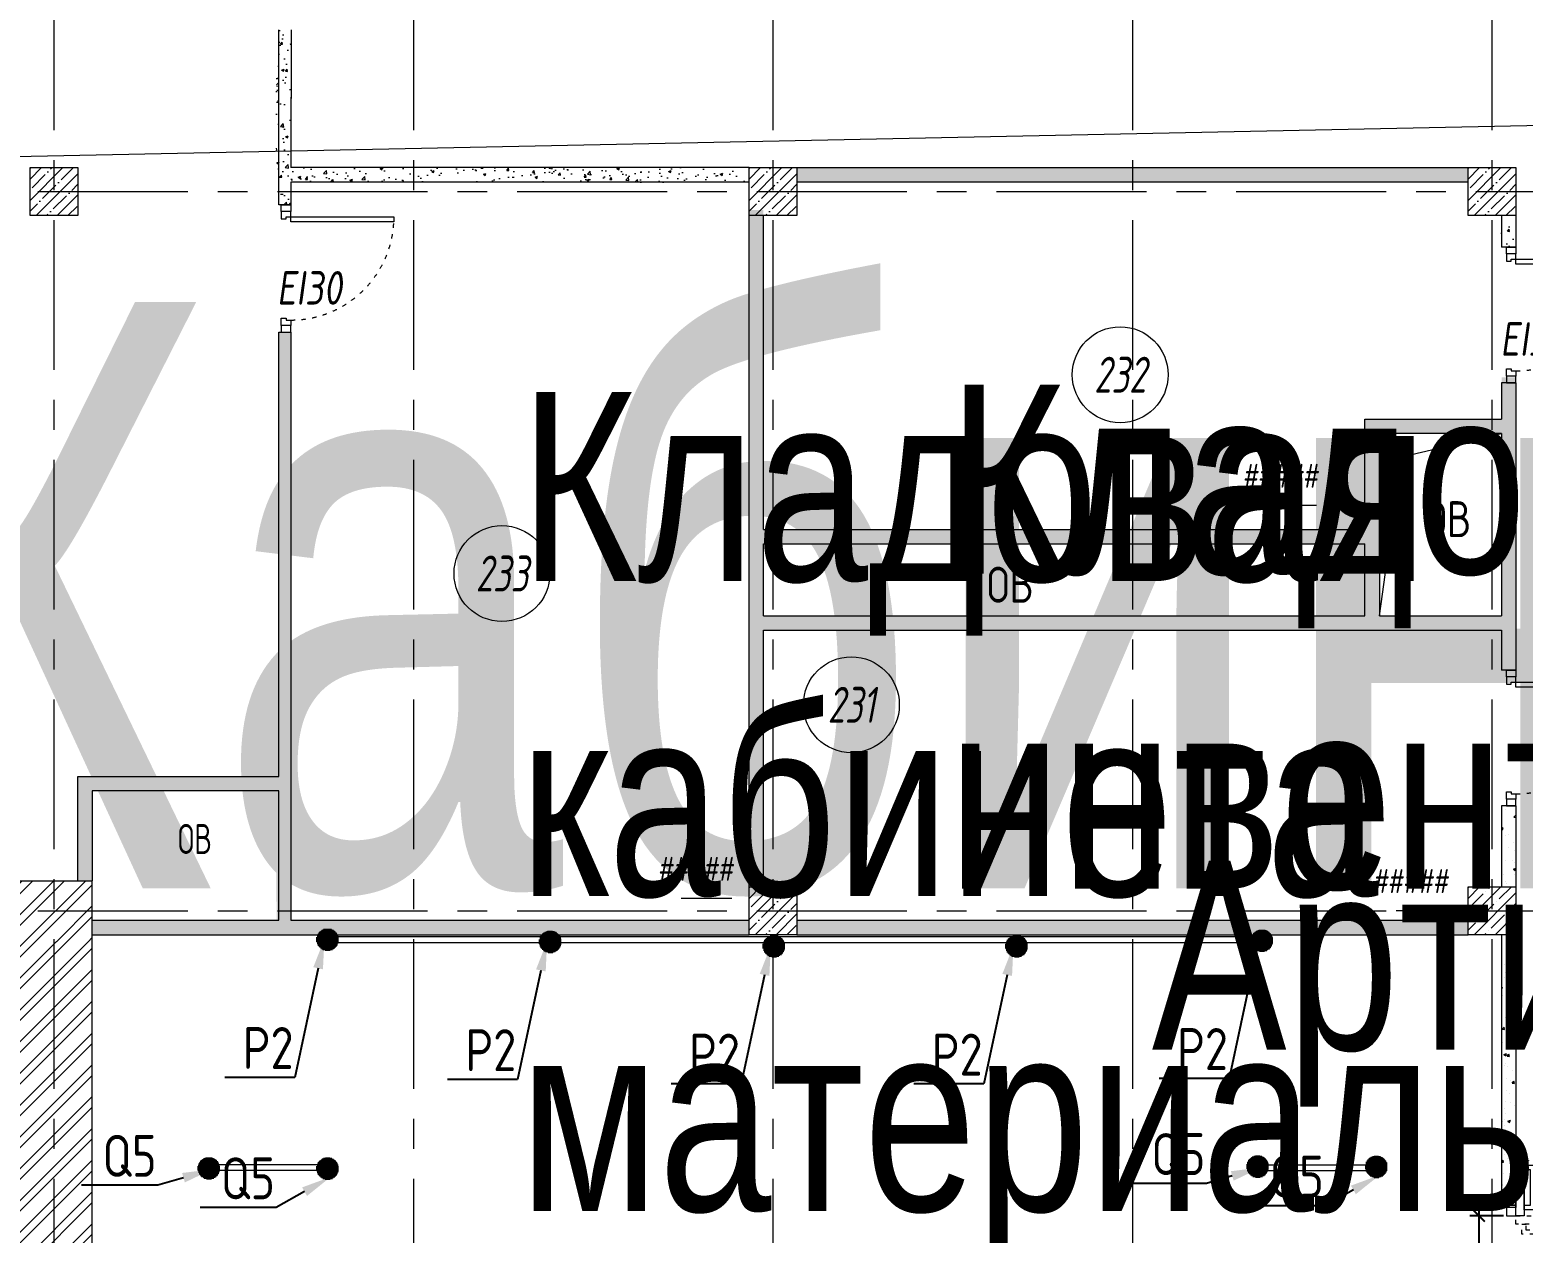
# Model space of a CAD drawing. Header units: millimetres. Extents: x -85420 to 1195317, y -69347 to 470418.
# Drawn here: x 686852 to 699313, y 51425 to 61464 of the extents above; entities that cross this region are included whole.
import ezdxf
from ezdxf import colors
from ezdxf.entities.mleader import LeaderData, LeaderLine
from ezdxf.enums import TextEntityAlignment as Align
from ezdxf.math import Vec2, Vec3

# ---------------------------------------------------------------- set-up
doc = ezdxf.new("R2018")
doc.units = ezdxf.units.MM
for name, pattern in [('ACAD_ISO03W100', [30, 12, -18]), ('CENTER', [2, 1.25, -0.25, 0.25, -0.25]), ('ГОСТ 2.303 4', [7, 5, -2, 0])]:
    doc.linetypes.add(name, pattern=pattern)
for name, color, linetype, lineweight in [('_TEXT', 7, 'Continuous', 30), ('АР_Двери', 7, 'Continuous', 0), ('АР_Колонны', 5, 'Continuous', 35), ('АР_Колонны Штрих', 250, 'Continuous', 5), ('АР_Маркер экспликации', 239, 'Continuous', 13), ('АР_Номер помещения', 250, 'Continuous', 9), ('АР_Оси', 7, 'Continuous', 25), ('АР_Отверстия', 250, 'Continuous', 15), ('АР_Перегородки газоблок', 165, 'Continuous', 30), ('АР_Перегородки газоблок_Штрих', 165, 'Continuous', 5), ('АР_Сущ Несущая стена', 250, 'Continuous', 50), ('АР_тонкая линия', 250, 'Continuous', 0), ('АР_Штриховка кирпич', 250, 'Continuous', 9)]:
    doc.layers.add(name, color=color, linetype=linetype, lineweight=lineweight)
doc.layers.add('АР_Названия помещений', color=124, linetype='Continuous', lineweight=5, plot=False)
doc.layers.add('АР_Помещения_площадь', color=19, linetype='Continuous', lineweight=9, plot=False)
doc.layers.add('АР_ПБ_Двери', color=7, linetype='Continuous', lineweight=15, true_color=0xdb0000)
doc.layers.add('ПБ_граница', color=7, linetype='ГОСТ 2.303 4', lineweight=40, true_color=0xdb0000)
doc.styles.add('ICOCPEUR', font='isocpeur.ttf')
doc.styles.add('ISOCPEUR', font='', dxfattribs={"height": 250})
doc.styles.get("Standard").update_dxf_attribs({"font": 'GOST.TTF'})
doc.styles.add('Архитект', font='isocpeur.ttf', dxfattribs={"width": 0.8, "oblique": 8})
doc.styles.add('ГОСТ 2.304', font='CS_Gost2304.shx', dxfattribs={"oblique": 10})
doc.styles.get('ISOCPEUR').set_extended_font_data('ISOCPEUR', italic=True)
doc.dimstyles.new('R_100', dxfattribs={"dimtxt": 250, "dimasz": 100, "dimexe": 75, "dimexo": 25, "dimgap": 50, "dimtad": 1, "dimdec": 0, "dimrnd": 5, "dimzin": 0, "dimdsep": 46, "dimtxsty": 'ISOCPEUR', "dimblk": 'ARCHTICK', "dimcen": 0, "dimdle": 75, "dimclrd": 256, "dimclre": 256, "dimclrt": 256, "dimadec": 0, "dimazin": 0, "dimtfac": 2, "dimtdec": 0, "dimtofl": 0, "dimtmove": 1, "dimatfit": 3, "dimfxl": 1, "dimtvp": 3, "dimtfill": 1, "dimtolj": 1, "dimtzin": 0, "dimarcsym": 0})
pattern_1 = [(45, (-264193.61, 112336.84), (-132.58252, 132.58252), []), (45, (-264105.22, 112336.84), (-132.58252, 132.58252), [])]
pattern_2 = [(50, (764348.75, -52485.95), (215.17805, -18.82564), [22.5, -247.5]), (355, (764348.75, -52485.95), (-41.6254, 225.65764), [18, -198]), (100.45144, (764366.68, -52487.52), (173.55265, 206.832), [19.12206, -210.34263]), (46.1842, (764348.75, -52425.95), (320.1724, -49.6558), [33.75, -371.25]), (96.63564, (764375.43, -52430.1), (280.3986, 292.2356), [28.6831, -315.5141]), (351.18416, (764348.75, -52425.95), (280.3986, 292.2356), [27, -297]), (21, (764378.75, -52440.95), (179.07212, -120.78567), [22.5, -247.5]), (326, (764378.75, -52440.95), (72.9946, 217.545), [18, -198]), (71.45144, (764393.67, -52451.01), (252.0667, 96.75935), [19.12206, -210.34263]), (37.5, (764348.75, -52485.95), (3.647957, 99.868156), [0, -195.6, 0, -201, 0, -198.75]), (7.5, (764348.75, -52485.95), (78.92086, 118.32351), [0, -114.6, 0, -191.1, 0, -75.75]), (327.5, (764281.85, -52485.95), (160.14673, -6.76646), [0, -75, 0, -234, 0, -310.5]), (317.5, (764251.85, -52485.95), (174.95585, 30.0315), [0, -97.5, 0, -155.4, 0, -220.5])]

# ---------------------------------------------------------------- blocks, each defined once
blk = doc.blocks.new('_DotSmall')
at = {"color": 0, "linetype": 'ByBlock', "const_width": 0.5}
blk.add_lwpolyline([(-0.0625, 0, 1), (0.0625, 0, 1)], format="xyb", close=True, dxfattribs=at)
blk = doc.blocks.new('*U434')
for points in [[(-55, -80), (-55, 0), (-115, 0), (-115, -40), (-100, -40), (-100, -80), (-55, -80)], [(0, 0), (0, -80), (-55, -80), (-55, 0), (0, 0)], [(-1060, 0), (-1060, -80), (-1005, -80), (-1005, 0), (-1060, 0)], [(-1005, -80), (-1005, 0), (-945, 0), (-945, -40), (-960, -40), (-960, -80), (-1005, -80)]]:
    blk.add_lwpolyline(points)
blk.add_lwpolyline([(-100, -80), (-100, -940), (-140, -940), (-140, -80)], close=True)
at = {"linetype": 'ACAD_ISO03W100', "ltscale": 3}
blk.add_arc((-100, -80), 860, 180, 270, dxfattribs=at)
blk = doc.blocks.new('*U542')
for points in [[(-55, -80), (-55, 0), (-115, 0), (-115, -40), (-100, -40), (-100, -80), (-55, -80)], [(0, 0), (0, -80), (-55, -80), (-55, 0), (0, 0)], [(-1130, 0), (-1130, -80), (-1075, -80), (-1075, 0), (-1130, 0)], [(-1075, -80), (-1075, 0), (-1015, 0), (-1015, -40), (-1030, -40), (-1030, -80), (-1075, -80)]]:
    blk.add_lwpolyline(points)
blk.add_lwpolyline([(-100, -80), (-100, -1010), (-140, -1010), (-140, -80)], close=True)
at = {"linetype": 'ACAD_ISO03W100', "ltscale": 3}
blk.add_arc((-100, -80), 930, 180, 270, dxfattribs=at)
blk = doc.blocks.new('*U543')
for points in [[(-55, -80), (-55, 0), (-115, 0), (-115, -40), (-100, -40), (-100, -80), (-55, -80)], [(0, 0), (0, -80), (-55, -80), (-55, 0), (0, 0)], [(-1130, 0), (-1130, -80), (-1075, -80), (-1075, 0), (-1130, 0)], [(-1075, -80), (-1075, 0), (-1015, 0), (-1015, -40), (-1030, -40), (-1030, -80), (-1075, -80)]]:
    blk.add_lwpolyline(points)
blk.add_lwpolyline([(-100, -80), (-100, -1010), (-140, -1010), (-140, -80)], close=True)
at = {"linetype": 'ACAD_ISO03W100', "ltscale": 3}
blk.add_arc((-100, -80), 930, 180, 270, dxfattribs=at)
blk = doc.blocks.new('*U526')
at = {"color": 7, "style": 'ISOCPEUR', "width": 0.7, "flags": 1}
blk.add_attdef('КАТЕГОРИЯ', (-499, -2092), '', height=250, dxfattribs=at)
at = {"layer": 'АР_Номер помещения', "color": 7, "style": 'ISOCPEUR', "width": 0.7}
blk.add_attdef('НОМЕР_ПОМЕЩЕНИЯ', text='', height=300, dxfattribs=at).set_placement((-13875, 6638), align=Align.MIDDLE_CENTER)
at = {"layer": 'АР_Помещения_площадь', "color": 7, "lineweight": 30, "width": 0.7, "flags": 104}
blk.add_attdef('ИМЯ_ПОМЕЩЕНИЯ', text='', height=100, dxfattribs=at).set_placement((158, 1217), align=Align.MIDDLE_CENTER)
at = {"layer": 'АР_Помещения_площадь', "color": 7, "style": 'ISOCPEUR', "width": 0.7}
blk.add_attdef('ПЛОЩАДЬ_ПОМЕЩЕНИЯ', text='', height=200, dxfattribs=at).set_placement((-12655, 408), align=Align.MIDDLE_RIGHT)
blk = doc.blocks.new('*U527')
at = {"layer": 'АР_Номер помещения', "color": 7}
blk.add_circle((-16065, 2966), 400, dxfattribs=at)
at = {"layer": 'АР_Помещения_площадь', "color": 7}
blk.add_line((-14147, 255), (-14570, 255), dxfattribs=at)
at = {"color": 7, "style": 'ISOCPEUR', "width": 0.7, "flags": 1}
blk.add_attdef('КАТЕГОРИЯ', (-499, -2092), '', height=250, dxfattribs=at)
at = {"layer": 'АР_Номер помещения', "color": 7, "style": 'ISOCPEUR', "width": 0.7}
blk.add_attdef('НОМЕР_ПОМЕЩЕНИЯ', text='', height=300, dxfattribs=at).set_placement((-16065, 2966), align=Align.MIDDLE_CENTER)
at = {"layer": 'АР_Помещения_площадь', "color": 7, "lineweight": 30, "width": 0.7, "flags": 104}
blk.add_attdef('ИМЯ_ПОМЕЩЕНИЯ', text='', height=100, dxfattribs=at).set_placement((158, 1217), align=Align.MIDDLE_CENTER)
at = {"layer": 'АР_Помещения_площадь', "color": 7, "style": 'ISOCPEUR', "width": 0.7}
blk.add_attdef('ПЛОЩАДЬ_ПОМЕЩЕНИЯ', text='', height=200, dxfattribs=at).set_placement((-14142, 502), align=Align.MIDDLE_RIGHT)
blk = doc.blocks.new('*U523')
at = {"layer": 'АР_Номер помещения', "color": 7}
blk.add_circle((-14752, 1428), 400, dxfattribs=at)
at = {"layer": 'АР_Помещения_площадь', "color": 7}
blk.add_line((-13113, 338), (-13536, 338), dxfattribs=at)
at = {"color": 7, "style": 'ISOCPEUR', "width": 0.7, "flags": 1}
blk.add_attdef('КАТЕГОРИЯ', (-499, -2092), '', height=250, dxfattribs=at)
at = {"layer": 'АР_Номер помещения', "color": 7, "style": 'ISOCPEUR', "width": 0.7}
blk.add_attdef('НОМЕР_ПОМЕЩЕНИЯ', text='', height=300, dxfattribs=at).set_placement((-14752, 1428), align=Align.MIDDLE_CENTER)
at = {"layer": 'АР_Помещения_площадь', "color": 7, "lineweight": 30, "width": 0.7, "flags": 104}
blk.add_attdef('ИМЯ_ПОМЕЩЕНИЯ', text='', height=100, dxfattribs=at).set_placement((158, 1217), align=Align.MIDDLE_CENTER)
at = {"layer": 'АР_Помещения_площадь', "color": 7, "style": 'ISOCPEUR', "width": 0.7}
blk.add_attdef('ПЛОЩАДЬ_ПОМЕЩЕНИЯ', text='', height=200, dxfattribs=at).set_placement((-13108, 584), align=Align.MIDDLE_RIGHT)
blk = doc.blocks.new('*U524')
at = {"layer": 'АР_Номер помещения', "color": 7}
blk.add_circle((-17425, 1871), 400, dxfattribs=at)
at = {"layer": 'АР_Помещения_площадь', "color": 7}
blk.add_line((-12458, 153), (-12880, 153), dxfattribs=at)
at = {"color": 7, "style": 'ISOCPEUR', "width": 0.7, "flags": 1}
blk.add_attdef('КАТЕГОРИЯ', (-499, -2092), '', height=250, dxfattribs=at)
at = {"layer": 'АР_Номер помещения', "color": 7, "style": 'ISOCPEUR', "width": 0.7}
blk.add_attdef('НОМЕР_ПОМЕЩЕНИЯ', text='', height=300, dxfattribs=at).set_placement((-17425, 1871), align=Align.MIDDLE_CENTER)
at = {"layer": 'АР_Помещения_площадь', "color": 7, "lineweight": 30, "width": 0.7, "flags": 104}
blk.add_attdef('ИМЯ_ПОМЕЩЕНИЯ', text='', height=100, dxfattribs=at).set_placement((158, 1217), align=Align.MIDDLE_CENTER)
at = {"layer": 'АР_Помещения_площадь', "color": 7, "style": 'ISOCPEUR', "width": 0.7}
blk.add_attdef('ПЛОЩАДЬ_ПОМЕЩЕНИЯ', text='', height=200, dxfattribs=at).set_placement((-12453, 399), align=Align.MIDDLE_RIGHT)
blk = doc.blocks.new('1700-2')
for points in [[(-155, 1934), (-155, 1563), (-70, 1563), (-70, 1934)], [(-120, 1899), (-120, 1598), (-70, 1598), (-70, 1899)], [(-70, 1984), (-70, 1513), (0, 1513), (0, 1984)], [(-84, 7), (-804, -619), (-860, -555), (-139, 71)], [(0, -13), (-796, -705), (-842, -652), (-46, 40)], [(-110, -16), (-778, -596), (-810, -559), (-143, 22)]]:
    blk.add_lwpolyline(points, close=True)
at = {"linetype": 'ACAD_ISO03W100', "ltscale": 3}
for points in [[(-471, 1443), (0, 1443), (0, 1513), (-471, 1513)], [(0, -13), (-1055, -13), (-1055, 57), (0, 57)]]:
    blk.add_lwpolyline(points, close=True, dxfattribs=at)
for points in [[(80, 1600), (0, 1600), (0, 1583), (80, 1583), (80, 1600)], [(0, 1583), (80, 1583), (80, 1513), (50, 1513), (50, 1513), (0, 1513), (0, 1583)], [(0, -83), (80, -83), (80, -13), (50, -13), (50, -13), (0, -13), (0, -83)], [(80, -100), (0, -100), (0, -83), (80, -83), (80, -100)]]:
    blk.add_lwpolyline(points)
for points in [[(-386, 1443), (-421, 1443), (-421, 1358), (-50, 1358), (-50, 1443), (-85, 1443)], [(-386, 1443), (-386, 1393), (-85, 1393), (-85, 1443)], [(-970, 57), (-1005, 57), (-1005, 142), (-50, 142), (-50, 57), (-85, 57)], [(-970, 57), (-970, 107), (-85, 107), (-85, 57)]]:
    blk.add_lwpolyline(points, dxfattribs=at)
for centre, radius, start, end in [((0, 1513), 471, 98.5242, 270), ((0, -13), 1055, 90, 221)]:
    blk.add_arc(centre, radius, start, end, dxfattribs=at)
blk = doc.blocks.new('_ARCHTICK')
at = {"color": 0, "linetype": 'ByBlock', "const_width": 0.15}
blk.add_lwpolyline([(-0.5, -0.5), (0.5, 0.5)], dxfattribs=at)
blk = doc.blocks.new('*D545')
at = {"layer": '_TEXT', "lineweight": -2, "ltscale": 500, "transparency": 16777216}
for p, q in [((698943, 51645), (698943, 49969)), ((699148, 51570), (698868, 51570)), ((699148, 50044), (698868, 50044))]:
    blk.add_line(p, q, dxfattribs=at)
at = {"layer": 'Defpoints', "color": 0, "lineweight": 9, "ltscale": 500, "transparency": 16777216}
for p in [(699173, 51570), (698943, 50044), (699173, 50044)]:
    blk.add_point(p, dxfattribs=at)
at = {"layer": '_TEXT', "lineweight": -2, "ltscale": 500, "transparency": 16777216, "xscale": 100, "yscale": 100, "zscale": 100}
for p, rotation in [((698943, 51570), 90), ((698943, 50044), 270)]:
    blk.add_blockref('_ARCHTICK', p, dxfattribs=dict(at, rotation=rotation))
at = {"layer": '_TEXT', "lineweight": 9, "ltscale": 500, "transparency": 16777216, "insert": (698768, 50807), "char_height": 250, "attachment_point": 5, "rotation": 90, "style": 'ISOCPEUR', "bg_fill": 3, "box_fill_scale": 1.1, "bg_fill_color": 256, "bg_fill_true_color": 13158600, "bg_fill_transparency": 0}
blk.add_mtext('\\A1;1525', dxfattribs=at)

msp = doc.modelspace()

# ---------------------------------------------------------------- hatches: boundary and pattern name
at = {"lineweight": 9}
h = msp.add_hatch(dxfattribs=at)
h.set_pattern_fill('ANGLE', color=1)
h.set_pattern_definition([(0, (-146424.293, -638512.536), (0, 6.985), [5.08, -1.905]), (90, (-146424.293, -638512.536), (-6.985, 4e-16), [5.08, -1.905])])
edge = h.paths.add_edge_path()
edge.add_arc((689336.8, 53874.1), 91.6, 0, 360)
h = msp.add_hatch(dxfattribs=at)
h.set_pattern_fill('ANGLE', color=1)
h.set_pattern_definition([(0, (-144565.587, -638530.5986), (0, 6.985), [5.08, -1.905]), (90, (-144565.587, -638530.5986), (-6.985, 4e-16), [5.08, -1.905])])
edge = h.paths.add_edge_path()
edge.add_arc((691195.5, 53856.1), 91.6, 0, 360)
h = msp.add_hatch(dxfattribs=at)
h.set_pattern_fill('ANGLE', color=1)
h.set_pattern_definition([(0, (-142698.952, -638567.869), (0, 6.985), [5.08, -1.905]), (90, (-142698.952, -638567.869), (-6.985, 4e-16), [5.08, -1.905])])
edge = h.paths.add_edge_path()
edge.add_arc((693062.1, 53818.8), 91.6, 0, 360)
h = msp.add_hatch(dxfattribs=at)
h.set_pattern_fill('ANGLE', color=1)
h.set_pattern_definition([(0, (-140673.979, -638567.869), (0, 6.985), [5.08, -1.905]), (90, (-140673.979, -638567.869), (-6.985, 4e-16), [5.08, -1.905])])
edge = h.paths.add_edge_path()
edge.add_arc((695087.1, 53818.8), 91.6, 0, 360)
h = msp.add_hatch(dxfattribs=at)
h.set_pattern_fill('ANGLE', color=1)
h.set_pattern_definition([(0, (-138626.8944, -638521.19), (0, 6.985), [5.08, -1.905]), (90, (-138626.8944, -638521.19), (-6.985, 4e-16), [5.08, -1.905])])
edge = h.paths.add_edge_path()
edge.add_arc((697134.2, 53865.5), 91.6, 0, 360)
h = msp.add_hatch(dxfattribs=at)
h.set_pattern_fill('ANGLE', color=1)
h.set_pattern_definition([(0, (-147415.023, -640420.776), (0, 6.985), [5.08, -1.905]), (90, (-147415.023, -640420.776), (-6.985, 4e-16), [5.08, -1.905])])
edge = h.paths.add_edge_path()
edge.add_arc((688346.1, 51965.9), 91.6, 0, 360)
h = msp.add_hatch(dxfattribs=at)
h.set_pattern_fill('ANGLE', color=1)
h.set_pattern_definition([(0, (-146424.0794, -640422.779), (0, 6.985), [5.08, -1.905]), (90, (-146424.0794, -640422.779), (-6.985, 4e-16), [5.08, -1.905])])
edge = h.paths.add_edge_path()
edge.add_arc((689337, 51963.9), 91.6, 0, 360)
h = msp.add_hatch(dxfattribs=at)
h.set_pattern_fill('ANGLE', color=1)
h.set_pattern_definition([(0, (-138662.5075, -640406.0474), (0, 6.985), [5.08, -1.905]), (90, (-138662.5075, -640406.0474), (-6.985, 4e-16), [5.08, -1.905])])
edge = h.paths.add_edge_path()
edge.add_arc((697098.6, 51980.6), 91.6, 0, 360)
h = msp.add_hatch(dxfattribs=at)
h.set_pattern_fill('ANGLE', color=1)
h.set_pattern_definition([(0, (-137671.564, -640408.0506), (0, 6.985), [5.08, -1.905]), (90, (-137671.564, -640408.0506), (-6.985, 4e-16), [5.08, -1.905])])
edge = h.paths.add_edge_path()
edge.add_arc((698089.5, 51978.6), 91.6, 0, 360)
at = {"layer": 'АР_Колонны Штрих', "lineweight": 9, "ltscale": 100}
h = msp.add_hatch(dxfattribs=at)
h.set_pattern_fill('ANSI35', color=256, scale=500)
h.set_pattern_definition([(45, (-270199.11, 100186.21), (-88.388348, 88.388348), []), (45, (-270110.72, 100186.21), (-88.388348, 88.388348), [156.25, -31.25, 0, -31.25])])
h.paths.add_polyline_path([(687253, 60314.7), (686853, 60314.7), (686853, 59914.7), (687253, 59914.7)])
h = msp.add_hatch(dxfattribs=at)
h.set_pattern_fill('ANSI35', color=256, scale=500)
h.set_pattern_definition([(45, (-264199.11, 100186.21), (-88.388348, 88.388348), []), (45, (-264110.72, 100186.21), (-88.388348, 88.388348), [156.25, -31.25, 0, -31.25])])
h.paths.add_polyline_path([(693253, 60314.7), (692853, 60314.7), (692853, 59914.7), (693253, 59914.7)])
h = msp.add_hatch(dxfattribs=at)
h.set_pattern_fill('ANSI35', color=256, scale=500)
h.set_pattern_definition([(45, (-258199.11, 100186.21), (-88.388348, 88.388348), []), (45, (-258110.72, 100186.21), (-88.388348, 88.388348), [156.25, -31.25, 0, -31.25])])
h.paths.add_polyline_path([(699253, 60314.7), (698853, 60314.7), (698853, 59914.7), (699253, 59914.7)])
h = msp.add_hatch(dxfattribs=at)
h.set_pattern_fill('ANSI35', color=256, scale=500)
h.set_pattern_definition([(45, (-264199.11, 94186.21), (-88.388348, 88.388348), []), (45, (-264110.72, 94186.21), (-88.388348, 88.388348), [156.25, -31.25, 0, -31.25])])
h.paths.add_polyline_path([(693253, 54314.7), (692853, 54314.7), (692853, 53914.7), (693253, 53914.7)])
h = msp.add_hatch(dxfattribs=at)
h.set_pattern_fill('ANSI35', color=256, scale=500)
h.set_pattern_definition([(45, (-258199.11, 94186.21), (-88.388348, 88.388348), []), (45, (-258110.72, 94186.21), (-88.388348, 88.388348), [156.25, -31.25, 0, -31.25])])
h.paths.add_polyline_path([(699253, 54314.7), (698853, 54314.7), (698853, 53914.7), (699253, 53914.7)])
at = {"layer": 'АР_Перегородки газоблок_Штрих', "lineweight": 9, "ltscale": 100}
h = msp.add_hatch(dxfattribs=at)
h.set_pattern_fill('AR-CONC', color=256, scale=30)
h.set_pattern_definition(pattern_2)
h.paths.add_polyline_path([(692853, 60314.7), (689030.1, 60315.1), (689028.9, 61464.1), (688908.8, 61464.2), (688909, 60003), (689030.1, 60003), (689030.1, 60195.1), (692853, 60194.7)])
h = msp.add_hatch(dxfattribs=at)
h.set_pattern_fill('AR-CONC', color=256, scale=30)
h.set_pattern_definition(pattern_2)
h.paths.add_polyline_path([(698853, 60314.7), (693253, 60314.7), (693253, 60194.7), (698853, 60194.7)])
h = msp.add_hatch(dxfattribs=at)
h.set_pattern_fill('AR-CONC', color=256, scale=30)
h.set_pattern_definition([(50, (764348.75, -52439.42), (215.17805, -18.82564), [22.5, -247.5]), (355, (764348.75, -52439.42), (-41.6254, 225.65764), [18, -198]), (100.45144, (764366.68, -52441), (173.55265, 206.832), [19.12206, -210.34263]), (46.1842, (764348.75, -52379.42), (320.1724, -49.6558), [33.75, -371.25]), (96.63564, (764375.43, -52383.56), (280.3986, 292.2356), [28.6831, -315.5141]), (351.18416, (764348.75, -52379.42), (280.3986, 292.2356), [27, -297]), (21, (764378.75, -52394.42), (179.07212, -120.78567), [22.5, -247.5]), (326, (764378.75, -52394.42), (72.9946, 217.545), [18, -198]), (71.45144, (764393.67, -52404.5), (252.0667, 96.75935), [19.12206, -210.34263]), (37.5, (764348.75, -52439.424), (3.647957, 99.868156), [0, -195.6, 0, -201, 0, -198.75]), (7.5, (764348.75, -52439.42), (78.92086, 118.32351), [0, -114.6, 0, -191.1, 0, -75.75]), (327.5, (764281.85, -52439.424), (160.14673, -6.76646), [0, -75, 0, -234, 0, -310.5]), (317.5, (764251.85, -52439.42), (174.95585, 30.0315), [0, -97.5, 0, -155.4, 0, -220.5])])
h.paths.add_polyline_path([(692973, 59961.3), (692853, 59961.3), (692853, 54361.3), (692973, 54361.3), (692973, 56455.3), (696513.5, 56455.3), (697993.5, 56455.3), (697993.5, 56575.3), (692973, 56575.3), (692973, 57175.3), (692853, 57175.3), (692853, 56574.6), (692973, 56574.6), (692973, 57175.3), (692853, 57175.3), (692853, 56573.8), (692973, 56575.3), (692973, 57175.3), (697993.5, 57175.3), (697993.5, 56455.3), (699133, 56455.3), (699133, 56166.9), (699253, 56166.9), (699253, 58566.4), (699133, 58566.4), (699133, 56575.3), (698113.5, 56575.3), (698113.5, 58096.6), (699133, 58095.2), (699133, 58215.1), (697993.5, 58216.6), (697993.5, 57295.3), (692973, 57295.3)])
h = msp.add_hatch(dxfattribs=at)
h.set_pattern_fill('AR-CONC', color=256, scale=30)
h.set_pattern_definition(pattern_2)
h.paths.add_polyline_path([(699253, 59914.7), (699133, 59914.7), (699133, 59649.8), (699253, 59649.8)])
h = msp.add_hatch(dxfattribs=at)
h.set_pattern_fill('AR-CONC', color=256, scale=30)
h.set_pattern_definition(pattern_2)
h.paths.add_polyline_path([(687372.9, 54034.8), (687372.9, 53914.8), (687372.9, 53914.8), (687372.9, 54034.8), (687372.9, 54034.8), (688910.1, 54034.8), (688909, 55114.7), (687371.7, 55114.7), (687372.9, 54364.7), (687252.9, 54364.7), (687251.7, 55234.7), (688929, 55234.7), (688929.3, 58943), (689030.1, 58943), (689030.1, 54034.8), (692853, 54034.8), (692853, 53914.8), (687372.9, 53914.8), (687372.9, 54034.8), (687372.9, 54034.8), (687372.9, 53914.8), (687372.9, 54034.8)])
h = msp.add_hatch(dxfattribs=at)
h.set_pattern_fill('AR-CONC', color=256, scale=30)
h.set_pattern_definition(pattern_2)
h.paths.add_polyline_path([(699253, 54990.4), (699133, 54990.4), (699133, 54314.7), (699253, 54314.7)])
h = msp.add_hatch(dxfattribs=at)
h.set_pattern_fill('AR-CONC', color=256, scale=30)
h.set_pattern_definition(pattern_2)
h.paths.add_polyline_path([(693253, 54034.8), (693253, 53914.8), (693253, 53914.8), (693253, 54034.8), (693253, 54034.8), (698853, 54034.8), (698853, 53914.8), (693253, 53914.8), (693253, 54034.8), (693253, 54034.8), (693253, 53914.8), (693253, 54034.8)])
h = msp.add_hatch(dxfattribs=at)
h.set_pattern_fill('AR-CONC', color=256, scale=30)
h.set_pattern_definition(pattern_2)
h.paths.add_polyline_path([(699253, 53914.7), (699133, 53914.7), (699133, 51656.7), (699253, 51656.7)])
at = {"layer": 'АР_Штриховка кирпич', "lineweight": 9, "ltscale": 100}
h = msp.add_hatch(dxfattribs=at)
h.set_pattern_fill('ANSI32', color=256, scale=500)
h.set_pattern_definition(pattern_1)
h.paths.add_polyline_path([(681303, 55339.7), (680793, 55339.7), (680793, 53854.7), (686732.9, 53854.7), (686733, 53854.7), (687373, 53854.7), (687372.9, 54364.7), (681303, 54364.7)])
h = msp.add_hatch(dxfattribs=at)
h.set_pattern_fill('ANSI32', color=256, scale=500)
h.set_pattern_definition(pattern_1)
h.paths.add_polyline_path([(687373, 53856.6), (686733, 53856.6), (686732.9, 50789.4), (687372.9, 50789.4)])

# ---------------------------------------------------------------- linework, layer by layer
at = {"color": 4, "lineweight": 9, "ltscale": 100}
msp.add_lwpolyline([(689318.5, 53898.7), (697138.5, 53898.7), (697138.5, 53847.8), (689318.5, 53847.8)], close=True, dxfattribs=at)
at = {"lineweight": 9, "ltscale": 100}
for points in [[(688331.3, 51997.5), (689341.7, 51997.5), (689341.7, 51947.5), (688331.3, 51947.5)], [(697080.7, 51995.2), (698091.2, 51995.2), (698091.2, 51945.2), (697080.7, 51945.2)]]:
    msp.add_lwpolyline(points, close=True, dxfattribs=at)
at = {"layer": '_TEXT', "color": 1, "lineweight": 9, "ltscale": 500}
msp.add_lwpolyline([(682653.7, 60324.7), (703008.2, 60740), (703008.2, 24320.1), (682653.7, 23904.7)], close=True, dxfattribs=at)
at = {"layer": 'АР_Колонны', "lineweight": 9, "ltscale": 100}
for points in [[(686853, 60314.7), (687253, 60314.7), (687253, 59914.7), (686853, 59914.7)], [(692853, 60314.7), (693253, 60314.7), (693253, 59914.7), (692853, 59914.7)], [(698853, 60314.7), (699253, 60314.7), (699253, 59914.7), (698853, 59914.7)], [(692853, 54314.7), (693253, 54314.7), (693253, 53914.7), (692853, 53914.7)], [(698853, 54314.7), (699253, 54314.7), (699253, 53914.7), (698853, 53914.7)]]:
    msp.add_lwpolyline(points, close=True, dxfattribs=at)
at = {"layer": 'АР_Оси', "linetype": 'CENTER', "lineweight": 9, "ltscale": 1000}
for p, q in [((687053, 81877.2), (687053, 26144.9)), ((690053, 81877.2), (690053, 26144.9)), ((693053, 81877.2), (693053, 26144.9)), ((696053, 81877.2), (696053, 26144.9)), ((699053, 81877.2), (699053, 26144.9)), ((674919.3, 60114.7), (758097.7, 60114.7)), ((674919.3, 54114.7), (758097.7, 54114.7))]:
    msp.add_line(p, q, dxfattribs=at)
at = {"layer": 'АР_Перегородки газоблок', "lineweight": 9, "ltscale": 100}
for points in [[(689030.1, 60003), (688929.1, 60003), (688928.8, 61464.2)], [(689031, 61464.1), (689030.1, 60314.7)], [(692853, 60314.7), (689030.1, 60314.7)], [(693253, 60314.7), (698853, 60314.7)], [(689030.1, 60194.7), (689030.1, 60003)], [(692853, 60194.7), (689030.1, 60194.7)], [(698853, 60194.7), (693253, 60194.7)], [(692853, 54314.7), (692853, 59914.7)], [(692973, 57295.3), (692973, 59914.7)], [(699133, 59914.7), (699133, 59649.8)], [(699253, 59914.7), (699253, 59649.8)], [(699253, 59649.8), (699133, 59649.8)], [(688929, 55234.7), (688929.3, 58943), (689030.1, 58943)], [(689030.1, 58943), (689030.1, 54034.7)], [(699133, 58519.8), (699133, 58215.1)], [(699253, 58519.8), (699133, 58519.8)], [(699253, 58519.8), (699253, 56120.4)], [(697990.7, 57295.3), (697990.7, 58215.1), (699133, 58215.1)], [(699133, 58095.2), (698113.5, 58095.2)], [(698113.5, 58095.2), (698113.5, 56575.3)], [(699133, 58095.2), (699133, 56575.3)], [(692973, 57295.3), (697990.7, 57295.3)], [(692973, 57175.3), (697990.7, 57175.3)], [(692973, 56575.3), (692973, 57175.3)], [(694519.5, 57175.3), (696393.5, 57175.3)], [(697990.7, 56575.3), (697990.7, 57175.3)], [(692973, 56575.3), (697990.7, 56575.3)], [(697990.7, 56575.3), (697990.7, 56575.3)], [(698113.5, 56575.3), (698129.2, 56575.3)], [(698113.5, 56575.3), (699133, 56575.3)], [(692973, 56455.3), (698027, 56455.3)], [(692973, 54314.7), (692973, 56455.3)], [(697993.5, 56455.3), (697993.5, 56455.3)], [(697993.5, 56455.3), (699133, 56455.3)], [(699133, 56455.3), (699133, 56120.4)], [(699253, 56120.4), (699133, 56120.4)], [(687252.9, 54364.7), (687251.7, 55234.7)], [(687251.7, 55234.7), (688929, 55234.7)], [(687371.7, 55114.7), (687372.9, 54364.7)], [(688930.1, 55114.7), (687371.7, 55114.7)], [(687372.9, 54034.7), (688930.1, 54034.7), (688930.1, 55114.7)], [(699133, 54990.4), (699133, 54314.7)], [(699253, 54990.4), (699133, 54990.4)], [(699253, 54990.4), (699253, 54314.7)], [(689030.1, 54034.7), (692853, 54034.7)], [(693253, 54034.7), (698853, 54034.7)], [(687372.9, 53914.7), (692853, 53914.7)], [(693253, 53914.7), (698853, 53914.7)], [(699133, 53914.7), (699133, 51656.7)], [(699253, 53914.7), (699253, 51656.7)], [(699253, 51656.7), (699133, 51656.7)]]:
    msp.add_lwpolyline(points, dxfattribs=at)
at = {"layer": 'АР_Сущ Несущая стена', "lineweight": 9, "ltscale": 100}
for p in [(681303, 54364.7), (687372.9, 50789.4)]:
    msp.add_line(p, (687372.9, 54364.7), dxfattribs=at)
at = {"layer": 'АР_тонкая линия', "lineweight": 9, "ltscale": 100}
msp.add_lwpolyline([(698113.5, 56575.3), (698297, 57900.9), (699133, 58095.2)], dxfattribs=at)

# ---------------------------------------------------------------- block references
at = {"layer": 'АР_Двери', "lineweight": 9, "rotation": 90.00000000000001}
for name, p in [('*U434', (688950.1, 60003)), ('*U542', (699173, 59649.8)), ('*U543', (699173, 56120.4))]:
    msp.add_blockref(name, p, dxfattribs=at)
at = {"layer": 'АР_Двери', "lineweight": 9, "ltscale": 100, "xscale": -1}
msp.add_blockref('1700-2', (699253, 50056.7), dxfattribs=at)
at = {"layer": 'АР_Маркер экспликации', "lineweight": 9}
ref = msp.add_blockref('*U526', (699177, 54386.5), dxfattribs=at)
lines = msp.add_mtext('\\W0.8000;Кабинет материальной технологии тип 2', dxfattribs={"layer": 'АР_Названия помещений', "insert": (685342.7, 59194.2), "char_height": 4891.956, "width": 926.94, "attachment_point": 1})
ref.add_attrib('ИМЯ_ПОМЕЩЕНИЯ', '', (685342.7, 59194.2), dxfattribs={"flags": 104}).embed_mtext(lines)
ref = msp.add_blockref('*U523', (710702.4, 57158.7), dxfattribs=at)
ref.add_attrib('НОМЕР_ПОМЕЩЕНИЯ', '232', dxfattribs={"layer": 'АР_Номер помещения', "color": 7, "height": 300, "style": 'ISOCPEUR', "width": 0.7}).set_placement((695950.3, 58586.6), align=Align.MIDDLE_CENTER)
lines = msp.add_mtext('\\W0.8000;Кладовая инвентаря', dxfattribs={"layer": 'АР_Названия помещений', "insert": (694514.8, 58503.1), "char_height": 1576.782, "width": 926.94, "attachment_point": 1})
ref.add_attrib('ИМЯ_ПОМЕЩЕНИЯ', '', (694514.8, 58503.1), dxfattribs={"flags": 104}).embed_mtext(lines)
ref.add_attrib('ПЛОЩАДЬ_ПОМЕЩЕНИЯ', '#####', dxfattribs={"layer": 'АР_Помещения_площадь', "color": 7, "height": 200, "style": 'ISOCPEUR', "width": 0.7}).set_placement((697594.1, 57742.8), align=Align.MIDDLE_RIGHT)
ref = msp.add_blockref('*U527', (706856.5, 53961.9), dxfattribs=at)
ref.add_attrib('НОМЕР_ПОМЕЩЕНИЯ', '233', dxfattribs={"layer": 'АР_Номер помещения', "color": 7, "height": 300, "style": 'ISOCPEUR', "width": 0.7}).set_placement((690791.8, 56928.1), align=Align.MIDDLE_CENTER)
lines = msp.add_mtext('\\W0.8000;Кладовая кабинета материальной технологии', dxfattribs={"layer": 'АР_Названия помещений', "insert": (690940.3, 58442.1), "char_height": 1576.782, "width": 926.94, "attachment_point": 1})
ref.add_attrib('ИМЯ_ПОМЕЩЕНИЯ', '', (690940.3, 58442.1), dxfattribs={"flags": 104}).embed_mtext(lines)
ref.add_attrib('ПЛОЩАДЬ_ПОМЕЩЕНИЯ', '#####', dxfattribs={"layer": 'АР_Помещения_площадь', "color": 7, "height": 200, "style": 'ISOCPEUR', "width": 0.7}).set_placement((692714.1, 54463.4), align=Align.MIDDLE_RIGHT)
ref = msp.add_blockref('*U524', (711132.4, 53961.9), dxfattribs=at)
ref.add_attrib('НОМЕР_ПОМЕЩЕНИЯ', '231', dxfattribs={"layer": 'АР_Номер помещения', "color": 7, "height": 300, "style": 'ISOCPEUR', "width": 0.7}).set_placement((693707.5, 55832.7), align=Align.MIDDLE_CENTER)
lines = msp.add_mtext('\\W0.8000;Артистическая', dxfattribs={"layer": 'АР_Названия помещений', "insert": (696214.2, 54531.2), "char_height": 1576.782, "width": 926.94, "attachment_point": 1})
ref.add_attrib('ИМЯ_ПОМЕЩЕНИЯ', '', (696214.2, 54531.2), dxfattribs={"flags": 104}).embed_mtext(lines)
ref.add_attrib('ПЛОЩАДЬ_ПОМЕЩЕНИЯ', '#####', dxfattribs={"layer": 'АР_Помещения_площадь', "color": 7, "height": 200, "style": 'ISOCPEUR', "width": 0.7}).set_placement((698679.6, 54361.2), align=Align.MIDDLE_RIGHT)

# ---------------------------------------------------------------- texts
at = {"layer": 'АР_Отверстия', "lineweight": 9, "ltscale": 100, "attachment_point": 5, "line_spacing_factor": 0.7, "style": 'ICOCPEUR'}
for s, insert, char_height in [('\\A1;{\\W0.8;ОВ}', (698683, 57381.6), 300), ('\\A1;{\\W0.8;ОВ}', (695032.6, 56834.4), 300), ('\\A1;{\\W0.7;ОВ}', (688228.3, 54713.1), 250)]:
    msp.add_mtext(s, dxfattribs=dict(at, insert=insert, char_height=char_height))
at = {"layer": 'АР_ПБ_Двери', "lineweight": 9, "style": 'Архитект', "oblique": 8, "width": 0.8}
for p in [(688913.2, 59171.6), (699122.5, 58744.6)]:
    msp.add_text('EI30', height=280, dxfattribs=at).set_placement(p)

# ---------------------------------------------------------------- leaders
at = {"lineweight": 9}
ml = msp.add_multileader_mtext('Standard', dxfattribs=at)
ml.set_content('P2', color=256)
ml.set_leader_properties()
ml.build(insert=Vec2(0, 0))
ml.multileader.update_dxf_attribs({"text_left_attachment_type": 6, "text_right_attachment_type": 6, "arrow_head_size": 250})
ctx = ml.context
ctx.base_point, ctx.char_height, ctx.arrow_head_size, ctx.plane_origin = Vec3(688648, 52724.3, 0), 350, 250, Vec3(689309.9, 53878.9, 0)
ctx.left_attachment, ctx.right_attachment, ctx.text_align_type = 6, 6, 2
notes = []
notes.append((ctx, [(1, (1, 1, 0), (689062.3, 52724.3, 0), (-1, 0), 8, [(0, [(689309.9, 53878.9, 0)], 0, [])])]))
ctx.mtext.insert, ctx.mtext.alignment, ctx.mtext.flow_direction = Vec3(689052.3, 53144.3, 0), 3, 5
ml = msp.add_multileader_mtext('Standard', dxfattribs=at)
ml.set_content('P2', color=256)
ml.set_leader_properties()
ml.build(insert=Vec2(0, 0))
ml.multileader.update_dxf_attribs({"text_left_attachment_type": 6, "text_right_attachment_type": 6, "arrow_head_size": 250})
ctx = ml.context
ctx.base_point, ctx.char_height, ctx.arrow_head_size, ctx.plane_origin = Vec3(690506.7, 52706.2, 0), 350, 250, Vec3(691168.6, 53860.9, 0)
ctx.left_attachment, ctx.right_attachment, ctx.text_align_type = 6, 6, 2
notes.append((ctx, [(1, (1, 1, 0), (690921, 52706.2, 0), (-1, 0), 8, [(0, [(691168.6, 53860.9, 0)], 0, [])])]))
ctx.mtext.insert, ctx.mtext.alignment, ctx.mtext.flow_direction = Vec3(690911, 53126.2, 0), 3, 5
ml = msp.add_multileader_mtext('Standard', dxfattribs=at)
ml.set_content('P2', color=256)
ml.set_leader_properties()
ml.build(insert=Vec2(0, 0))
ml.multileader.update_dxf_attribs({"text_left_attachment_type": 6, "text_right_attachment_type": 6, "arrow_head_size": 250})
ctx = ml.context
ctx.base_point, ctx.char_height, ctx.arrow_head_size, ctx.plane_origin = Vec3(696445.4, 52715.7, 0), 350, 250, Vec3(697107.3, 53870.3, 0)
ctx.left_attachment, ctx.right_attachment, ctx.text_align_type = 6, 6, 2
notes.append((ctx, [(1, (1, 1, 0), (696859.7, 52715.7, 0), (-1, 0), 8, [(0, [(697107.3, 53870.3, 0)], 0, [])])]))
ctx.mtext.insert, ctx.mtext.alignment, ctx.mtext.flow_direction = Vec3(696849.7, 53135.7, 0), 3, 5
ml = msp.add_multileader_mtext('Standard', dxfattribs=at)
ml.set_content('P2', color=256)
ml.set_leader_properties()
ml.build(insert=Vec2(0, 0))
ml.multileader.update_dxf_attribs({"text_left_attachment_type": 6, "text_right_attachment_type": 6, "arrow_head_size": 250})
ctx = ml.context
ctx.base_point, ctx.char_height, ctx.arrow_head_size, ctx.plane_origin = Vec3(692373.4, 52669, 0), 350, 250, Vec3(693035.2, 53823.6, 0)
ctx.left_attachment, ctx.right_attachment, ctx.text_align_type = 6, 6, 2
notes.append((ctx, [(1, (1, 1, 0), (692787.7, 52669, 0), (-1, 0), 8, [(0, [(693035.2, 53823.6, 0)], 0, [])])]))
ctx.mtext.insert, ctx.mtext.alignment, ctx.mtext.flow_direction = Vec3(692777.7, 53089, 0), 3, 5
ml = msp.add_multileader_mtext('Standard', dxfattribs=at)
ml.set_content('P2', color=256)
ml.set_leader_properties()
ml.build(insert=Vec2(0, 0))
ml.multileader.update_dxf_attribs({"text_left_attachment_type": 6, "text_right_attachment_type": 6, "arrow_head_size": 250})
ctx = ml.context
ctx.base_point, ctx.char_height, ctx.arrow_head_size, ctx.plane_origin = Vec3(694398.3, 52669, 0), 350, 250, Vec3(695060.2, 53823.6, 0)
ctx.left_attachment, ctx.right_attachment, ctx.text_align_type = 6, 6, 2
notes.append((ctx, [(1, (1, 1, 0), (694812.6, 52669, 0), (-1, 0), 8, [(0, [(695060.2, 53823.6, 0)], 0, [])])]))
ctx.mtext.insert, ctx.mtext.alignment, ctx.mtext.flow_direction = Vec3(694802.6, 53089, 0), 3, 5
ml = msp.add_multileader_mtext('Standard', dxfattribs=at)
ml.set_content('Q5', color=256)
ml.set_leader_properties()
ml.build(insert=Vec2(0, 0))
ml.multileader.update_dxf_attribs({"text_left_attachment_type": 6, "text_right_attachment_type": 6, "arrow_head_size": 250})
ctx = ml.context
ctx.base_point, ctx.char_height, ctx.arrow_head_size, ctx.plane_origin = Vec3(687506.8, 51824.4, 0), 350, 250, Vec3(689274.6, 52687.8, 0)
ctx.left_attachment, ctx.right_attachment, ctx.text_align_type = 6, 6, 2
notes.append((ctx, [(1, (1, 1, 0), (687919.1, 51824.4, 0), (-1, 0), 8, [(0, [(688373.5, 51957.3, 0)], 0, [])])]))
ctx.mtext.insert, ctx.mtext.alignment, ctx.mtext.flow_direction = Vec3(687909.1, 52244.4, 0), 3, 5
ml = msp.add_multileader_mtext('Standard', dxfattribs=at)
ml.set_content('Q5', color=256)
ml.set_leader_properties()
ml.build(insert=Vec2(0, 0))
ml.multileader.update_dxf_attribs({"text_left_attachment_type": 6, "text_right_attachment_type": 6, "arrow_head_size": 250})
ctx = ml.context
ctx.base_point, ctx.char_height, ctx.arrow_head_size, ctx.plane_origin = Vec3(696259.3, 51839.1, 0), 350, 250, Vec3(698027.1, 52702.5, 0)
ctx.left_attachment, ctx.right_attachment, ctx.text_align_type = 6, 6, 2
notes.append((ctx, [(1, (1, 1, 0), (696671.6, 51839.1, 0), (-1, 0), 8, [(0, [(697126, 51972.1, 0)], 0, [])])]))
ctx.mtext.insert, ctx.mtext.alignment, ctx.mtext.flow_direction = Vec3(696661.6, 52259.1, 0), 3, 5
ml = msp.add_multileader_mtext('Standard', dxfattribs=at)
ml.set_content('Q5', color=256)
ml.set_leader_properties()
ml.build(insert=Vec2(0, 0))
ml.multileader.update_dxf_attribs({"text_left_attachment_type": 6, "text_right_attachment_type": 6, "arrow_head_size": 250})
ctx = ml.context
ctx.base_point, ctx.char_height, ctx.arrow_head_size, ctx.plane_origin = Vec3(688495.3, 51637.1, 0), 350, 250, Vec3(690263, 52623.9, 0)
ctx.left_attachment, ctx.right_attachment, ctx.text_align_type = 6, 6, 2
notes.append((ctx, [(1, (1, 1, 0), (688907.6, 51637.1, 0), (-1, 0), 8, [(0, [(689361.9, 51893.4, 0)], 0, [])])]))
ctx.mtext.insert, ctx.mtext.alignment, ctx.mtext.flow_direction = Vec3(688897.6, 52057.1, 0), 3, 5
ml = msp.add_multileader_mtext('Standard', dxfattribs=at)
ml.set_content('Q5', color=256)
ml.set_leader_properties()
ml.build(insert=Vec2(0, 0))
ml.multileader.update_dxf_attribs({"text_left_attachment_type": 6, "text_right_attachment_type": 6, "arrow_head_size": 250})
ctx = ml.context
ctx.base_point, ctx.char_height, ctx.arrow_head_size, ctx.plane_origin = Vec3(697247.8, 51651.8, 0), 350, 250, Vec3(699015.5, 52638.6, 0)
ctx.left_attachment, ctx.right_attachment, ctx.text_align_type = 6, 6, 2
notes.append((ctx, [(1, (1, 1, 0), (697660.1, 51651.8, 0), (-1, 0), 8, [(0, [(698114.5, 51908.1, 0)], 0, [])])]))
ctx.mtext.insert, ctx.mtext.alignment, ctx.mtext.flow_direction = Vec3(697650.1, 52071.8, 0), 3, 5
at = {"layer": 'ПБ_граница', "linetype": 'ByBlock', "lineweight": 0, "ltscale": 70}
ml = msp.add_multileader_mtext('Standard', dxfattribs=at)
ml.set_content('Граница пожарной зоны ', color=256, style='ГОСТ 2.304')
ml.set_leader_properties(color=256, lineweight=-1)
ml.set_arrow_properties(name='DOTSMALL')
ml.build(insert=Vec2(0, 0))
ml.multileader.update_dxf_attribs({"text_left_attachment_type": 6, "text_right_attachment_type": 6, "dogleg_length": 173.1, "arrow_head_size": 250, "scale": 100})
ctx = ml.context
ctx.base_point, ctx.scale, ctx.char_height, ctx.arrow_head_size, ctx.landing_gap_size, ctx.plane_origin = Vec3(450273, 51533, 0), 100, 250, 250, 200, Vec3(406909.5, 65636.9, 0)
ctx.left_attachment, ctx.right_attachment = 6, 6
notes.append((ctx, [(0, (1, 1, 0), (450099.9, 51533, 0), (1, 0), 173.1, [(3, [(448218.2, 55394.9, 0)], 0, [])])]))
ctx.mtext.insert, ctx.mtext.width, ctx.mtext.defined_height, ctx.mtext.line_spacing_factor, ctx.mtext.flow_direction = Vec3(450473, 51845.5, 0), 7160.099, 981, 0.768, 5
for ctx, leaders in notes:
    for number, flags, end, landing, length, lines in leaders:
        leader = LeaderData()
        leader.index, (leader.has_last_leader_line, leader.has_dogleg_vector, leader.attachment_direction) = number, flags
        leader.last_leader_point, leader.dogleg_vector, leader.dogleg_length = Vec3(end), Vec3(landing), length
        for number, points, colour, breaks in lines:
            line = LeaderLine()
            line.index, line.vertices, line.color, line.breaks = number, Vec3.list(points), colors.encode_raw_color(colour), breaks
            leader.lines.append(line)
        ctx.leaders.append(leader)

# ---------------------------------------------------------------- next in the draw order: dimensions: what is measured, and where the dimension line sits
at = {"layer": '_TEXT', "color": 1, "lineweight": 9, "ltscale": 500}
dim = msp.add_linear_dim(base=(698942.9, 50043.7), p1=(699173, 51569.7), p2=(699173, 50043.7), angle=90, dimstyle='R_100', override={"dimpost": '\\X', "dimfxl": 2.5, "dimarcsym": 2}, dxfattribs=at)
dim.commit()
dim.dimension.update_dxf_attribs({"geometry": '*D545', "text_midpoint": (698767.9, 50806.7)})

doc.saveas('drawing.dxf')
